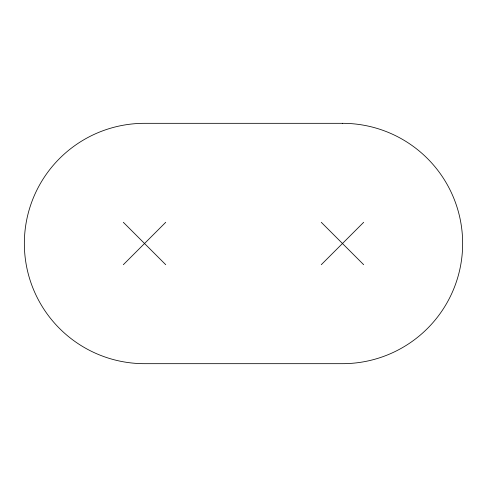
<?xml version="1.0" encoding="UTF-8"?>
<svg xmlns="http://www.w3.org/2000/svg" width="487" height="487" viewBox="0 0 487 487"><rect width="100%" height="100%" fill="white"/><g stroke="black" fill="none" stroke-linecap="round" stroke-linejoin="round"><path stroke-width="0.73" d="M123.321 264.709L165.738 222.291M321.262 264.709L363.679 222.291M321.262 222.291L363.679 264.709M123.321 222.291L165.738 264.709M342.471 123.321L144.529 123.321A120.179 120.179 0 0 0 24.35 243.5A120.179 120.179 0 0 0 144.529 363.679L342.471 363.679A120.179 120.179 0 0 0 462.65 243.5A120.179 120.179 0 0 0 342.471 123.321"/></g></svg>
